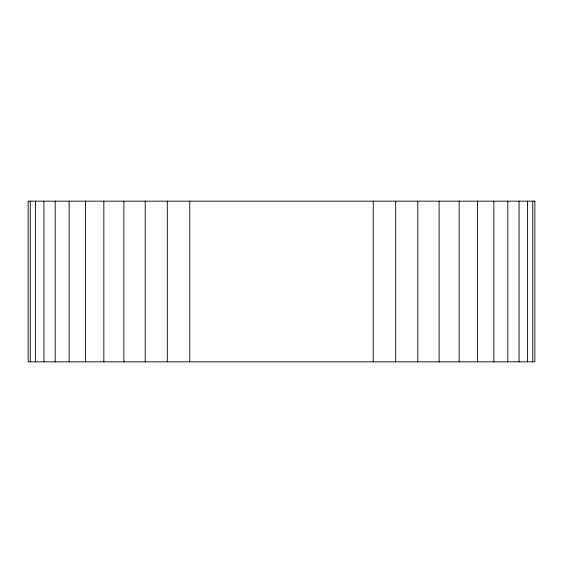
<?xml version="1.0" encoding="UTF-8"?>
<svg xmlns="http://www.w3.org/2000/svg" width="563" height="563" viewBox="0 0 563 563"><rect width="100%" height="100%" fill="white"/><g stroke="black" fill="none" stroke-linecap="round" stroke-linejoin="round"><path stroke-width="0.84" d="M532.746 201.153L532.746 361.847M527.454 201.153L527.454 361.847M519.079 201.153L519.079 361.847M507.805 201.153L507.805 361.847M493.857 201.153L493.857 361.847M477.53 201.153L477.53 361.847M459.155 201.153L459.155 361.847M439.112 201.153L439.112 361.847M417.809 201.153L417.809 361.847M395.705 201.153L395.705 361.847M373.234 201.153L373.234 361.847M189.766 201.153L189.766 361.847M167.295 201.153L167.295 361.847M145.191 201.153L145.191 361.847M123.888 201.153L123.888 361.847M103.845 201.153L103.845 361.847M85.47 201.153L85.47 361.847M69.143 201.153L69.143 361.847M55.195 201.153L55.195 361.847M43.921 201.153L43.921 361.847M35.546 201.153L35.546 361.847M30.254 201.153L30.254 361.847M534.85 201.153L28.15 201.153L28.15 361.847L534.85 361.847L534.85 201.153"/></g></svg>
